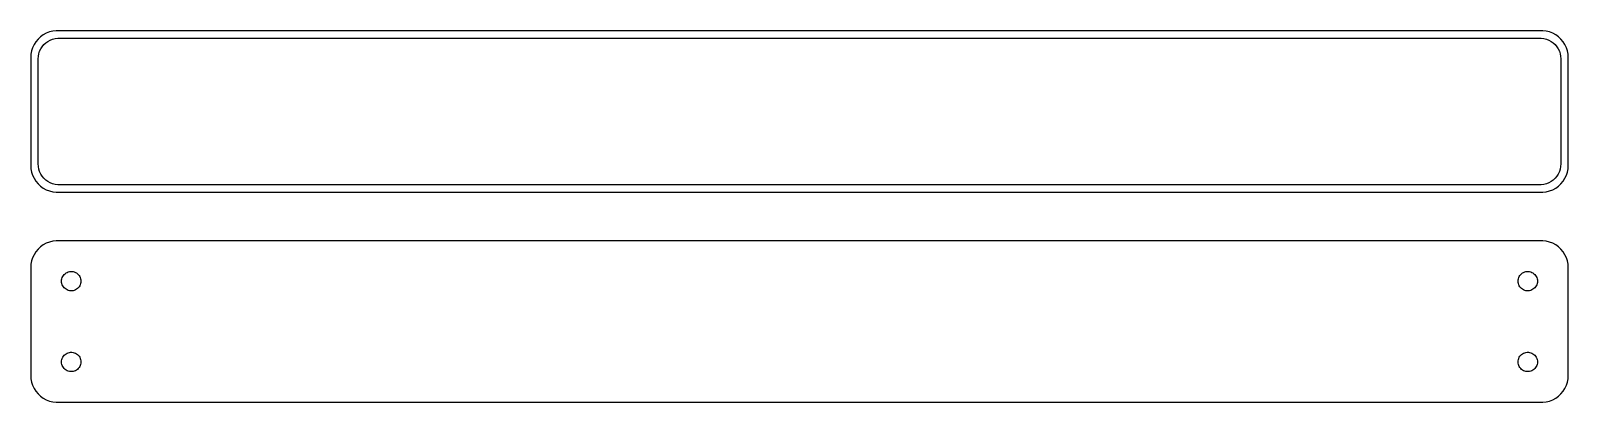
# Model space of a CAD drawing. Header units: metres. Extents: x -142 to 142, y 24 to 93.
import ezdxf

# ---------------------------------------------------------------- set-up
doc = ezdxf.new("R2010")
doc.units = ezdxf.units.M

msp = doc.modelspace()

# ---------------------------------------------------------------- linework, layer by layer
for p, q in [((-141.145, 91.4227), (-141.545, 90.9389)), ((-140.687, 91.8526), (-141.145, 91.4227)), ((-140.179, 92.2216), (-140.687, 91.8526)), ((-139.629, 92.5241), (-140.179, 92.2216)), ((-139.045, 92.7553), (-139.629, 92.5241)), ((-139.323, 91.0171), (-138.898, 91.2512)), ((-138.437, 92.9114), (-139.045, 92.7553)), ((-138.898, 91.2512), (-138.446, 91.4301)), ((-138.446, 91.4301), (-137.975, 91.5509)), ((-137.814, 92.9901), (-138.437, 92.9114)), ((-137.975, 91.5509), (-137.493, 91.6118)), ((137.814, 92.9901), (-137.814, 92.9901)), ((-137.493, 91.6118), (137.493, 91.6118)), ((137.493, 91.6118), (137.975, 91.5509)), ((138.437, 92.9114), (137.814, 92.9901)), ((137.975, 91.5509), (138.446, 91.4301)), ((139.045, 92.7553), (138.437, 92.9114)), ((138.446, 91.4301), (138.898, 91.2512)), ((138.898, 91.2512), (139.323, 91.0171)), ((139.629, 92.5241), (139.045, 92.7553)), ((140.179, 92.2216), (139.629, 92.5241)), ((140.687, 91.8526), (140.179, 92.2216)), ((141.145, 91.4227), (140.687, 91.8526)), ((141.545, 90.9389), (141.145, 91.4227)), ((-142.461, 88.6267), (-142.5, 88)), ((-142.343, 89.2434), (-142.461, 88.6267)), ((-142.149, 89.8406), (-142.343, 89.2434)), ((-141.882, 90.4088), (-142.149, 89.8406)), ((-141.545, 90.9389), (-141.882, 90.4088)), ((-141.089, 88.235), (-140.998, 88.7123)), ((-140.998, 88.7123), (-140.848, 89.1744)), ((-140.848, 89.1744), (-140.641, 89.6141)), ((-140.641, 89.6141), (-140.38, 90.0244)), ((-140.38, 90.0244), (-140.071, 90.3988)), ((-140.071, 90.3988), (-139.716, 90.7315)), ((-139.716, 90.7315), (-139.323, 91.0171)), ((139.323, 91.0171), (139.716, 90.7315)), ((139.716, 90.7315), (140.071, 90.3988)), ((140.071, 90.3988), (140.38, 90.0244)), ((140.38, 90.0244), (140.641, 89.6141)), ((140.641, 89.6141), (140.848, 89.1744)), ((140.848, 89.1744), (140.998, 88.7123)), ((140.998, 88.7123), (141.089, 88.235)), ((141.882, 90.4088), (141.545, 90.9389)), ((142.149, 89.8406), (141.882, 90.4088)), ((142.343, 89.2434), (142.149, 89.8406)), ((142.461, 88.6267), (142.343, 89.2434)), ((142.5, 88), (142.461, 88.6267)), ((-142.5, 88), (-142.5, 68)), ((-141.119, 87.75), (-141.089, 88.235)), ((-141.119, 68.25), (-141.119, 87.75)), ((141.089, 88.235), (141.119, 87.75)), ((141.119, 87.75), (141.119, 68.25)), ((142.5, 68), (142.5, 88)), ((-142.5, 68), (-142.461, 67.3733)), ((-142.461, 67.3733), (-142.343, 66.7566)), ((-142.343, 66.7566), (-142.149, 66.1594)), ((-142.149, 66.1594), (-141.882, 65.5912)), ((-141.882, 65.5912), (-141.545, 65.0611)), ((-141.089, 67.765), (-141.119, 68.25)), ((-140.998, 67.2877), (-141.089, 67.765)), ((-140.848, 66.8256), (-140.998, 67.2877)), ((-140.641, 66.3859), (-140.848, 66.8256)), ((-140.38, 65.9756), (-140.641, 66.3859)), ((-140.071, 65.6012), (-140.38, 65.9756)), ((-139.716, 65.2685), (-140.071, 65.6012)), ((140.071, 65.6012), (139.716, 65.2685)), ((140.38, 65.9756), (140.071, 65.6012)), ((140.641, 66.3859), (140.38, 65.9756)), ((140.848, 66.8256), (140.641, 66.3859)), ((140.998, 67.2877), (140.848, 66.8256)), ((141.089, 67.765), (140.998, 67.2877)), ((141.119, 68.25), (141.089, 67.765)), ((141.545, 65.0611), (141.882, 65.5912)), ((141.882, 65.5912), (142.149, 66.1594)), ((142.149, 66.1594), (142.343, 66.7566)), ((142.343, 66.7566), (142.461, 67.3733)), ((142.461, 67.3733), (142.5, 68)), ((-141.545, 65.0611), (-141.145, 64.5773)), ((-141.145, 64.5773), (-140.687, 64.1474)), ((-140.687, 64.1474), (-140.179, 63.7784)), ((-140.179, 63.7784), (-139.629, 63.4759)), ((-139.323, 64.9829), (-139.716, 65.2685)), ((-139.629, 63.4759), (-139.045, 63.2447)), ((-138.898, 64.7488), (-139.323, 64.9829)), ((-139.045, 63.2447), (-138.437, 63.0886)), ((-138.446, 64.5699), (-138.898, 64.7488)), ((-137.975, 64.4491), (-138.446, 64.5699)), ((-138.437, 63.0886), (-137.814, 63.0099)), ((-137.493, 64.3882), (-137.975, 64.4491)), ((-137.814, 63.0099), (137.814, 63.0099)), ((137.493, 64.3882), (-137.493, 64.3882)), ((137.975, 64.4491), (137.493, 64.3882)), ((137.814, 63.0099), (138.437, 63.0886)), ((138.446, 64.5699), (137.975, 64.4491)), ((138.437, 63.0886), (139.045, 63.2447)), ((138.898, 64.7488), (138.446, 64.5699)), ((139.323, 64.9829), (138.898, 64.7488)), ((139.045, 63.2447), (139.629, 63.4759)), ((139.716, 65.2685), (139.323, 64.9829)), ((139.629, 63.4759), (140.179, 63.7784)), ((140.179, 63.7784), (140.687, 64.1474)), ((140.687, 64.1474), (141.145, 64.5773)), ((141.145, 64.5773), (141.545, 65.0611)), ((-141.882, 51.4088), (-142.149, 50.8406)), ((-141.545, 51.9389), (-141.882, 51.4088)), ((-141.145, 52.4227), (-141.545, 51.9389)), ((-140.687, 52.8526), (-141.145, 52.4227)), ((-140.179, 53.2216), (-140.687, 52.8526)), ((-139.629, 53.5241), (-140.179, 53.2216)), ((-139.045, 53.7553), (-139.629, 53.5241)), ((-138.437, 53.9114), (-139.045, 53.7553)), ((-137.814, 53.9901), (-138.437, 53.9114)), ((137.814, 53.9901), (-137.814, 53.9901)), ((138.437, 53.9114), (137.814, 53.9901)), ((139.045, 53.7553), (138.437, 53.9114)), ((139.629, 53.5241), (139.045, 53.7553)), ((140.179, 53.2216), (139.629, 53.5241)), ((140.687, 52.8526), (140.179, 53.2216)), ((141.145, 52.4227), (140.687, 52.8526)), ((141.545, 51.9389), (141.145, 52.4227)), ((141.882, 51.4088), (141.545, 51.9389)), ((142.149, 50.8406), (141.882, 51.4088)), ((-142.461, 49.6267), (-142.5, 49)), ((-142.5, 49), (-142.5, 29)), ((-142.343, 50.2434), (-142.461, 49.6267)), ((-142.149, 50.8406), (-142.343, 50.2434)), ((142.343, 50.2434), (142.149, 50.8406)), ((142.461, 49.6267), (142.343, 50.2434)), ((142.5, 49), (142.461, 49.6267)), ((142.5, 29), (142.5, 49)), ((-136.8, 46.5), (-136.786, 46.7256)), ((-136.786, 46.2744), (-136.8, 46.5)), ((-136.786, 46.7256), (-136.743, 46.9476)), ((-136.743, 46.0524), (-136.786, 46.2744)), ((-136.743, 46.9476), (-136.674, 47.1626)), ((-136.674, 45.8374), (-136.743, 46.0524)), ((-136.674, 47.1626), (-136.577, 47.3671)), ((-136.577, 45.6328), (-136.674, 45.8374)), ((-136.577, 47.3671), (-136.456, 47.558)), ((-136.456, 45.442), (-136.577, 45.6328)), ((-136.456, 47.558), (-136.312, 47.7322)), ((-136.312, 47.7322), (-136.147, 47.8869)), ((-136.147, 47.8869), (-135.964, 48.0198)), ((-135.964, 48.0198), (-135.766, 48.1287)), ((-135.766, 48.1287), (-135.556, 48.2119)), ((-135.556, 48.2119), (-135.337, 48.2681)), ((-135.337, 48.2681), (-135.113, 48.2964)), ((-135.113, 48.2964), (-134.887, 48.2964)), ((-134.887, 48.2964), (-134.663, 48.2681)), ((-134.663, 48.2681), (-134.444, 48.2119)), ((-134.444, 48.2119), (-134.234, 48.1287)), ((-134.234, 48.1287), (-134.036, 48.0198)), ((-134.036, 48.0198), (-133.853, 47.8869)), ((-133.853, 47.8869), (-133.688, 47.7322)), ((-133.688, 47.7322), (-133.544, 47.558)), ((-133.544, 47.558), (-133.423, 47.3671)), ((-133.423, 45.6328), (-133.544, 45.442)), ((-133.423, 47.3671), (-133.326, 47.1626)), ((-133.326, 45.8374), (-133.423, 45.6328)), ((-133.326, 47.1626), (-133.257, 46.9476)), ((-133.257, 46.0524), (-133.326, 45.8374)), ((-133.257, 46.9476), (-133.214, 46.7256)), ((-133.214, 46.2744), (-133.257, 46.0524)), ((-133.214, 46.7256), (-133.2, 46.5)), ((-133.2, 46.5), (-133.214, 46.2744)), ((133.2, 46.5), (133.214, 46.7256)), ((133.214, 46.2744), (133.2, 46.5)), ((133.214, 46.7256), (133.257, 46.9476)), ((133.257, 46.0524), (133.214, 46.2744)), ((133.257, 46.9476), (133.326, 47.1626)), ((133.326, 45.8374), (133.257, 46.0524)), ((133.326, 47.1626), (133.423, 47.3671)), ((133.423, 45.6328), (133.326, 45.8374)), ((133.423, 47.3671), (133.544, 47.558)), ((133.544, 45.442), (133.423, 45.6328)), ((133.544, 47.558), (133.688, 47.7322)), ((133.688, 47.7322), (133.853, 47.8869)), ((133.853, 47.8869), (134.036, 48.0198)), ((134.036, 48.0198), (134.234, 48.1287)), ((134.234, 48.1287), (134.444, 48.2119)), ((134.444, 48.2119), (134.663, 48.2681)), ((134.663, 48.2681), (134.887, 48.2964)), ((134.887, 48.2964), (135.113, 48.2964)), ((135.113, 48.2964), (135.337, 48.2681)), ((135.337, 48.2681), (135.556, 48.2119)), ((135.556, 48.2119), (135.766, 48.1287)), ((135.766, 48.1287), (135.964, 48.0198)), ((135.964, 48.0198), (136.147, 47.8869)), ((136.147, 47.8869), (136.312, 47.7322)), ((136.312, 47.7322), (136.456, 47.558)), ((136.456, 47.558), (136.577, 47.3671)), ((136.577, 45.6328), (136.456, 45.442)), ((136.577, 47.3671), (136.674, 47.1626)), ((136.674, 45.8374), (136.577, 45.6328)), ((136.674, 47.1626), (136.743, 46.9476)), ((136.743, 46.0524), (136.674, 45.8374)), ((136.743, 46.9476), (136.786, 46.7256)), ((136.786, 46.2744), (136.743, 46.0524)), ((136.786, 46.7256), (136.8, 46.5)), ((136.8, 46.5), (136.786, 46.2744)), ((-136.312, 45.2678), (-136.456, 45.442)), ((-136.147, 45.1131), (-136.312, 45.2678)), ((-135.964, 44.9802), (-136.147, 45.1131)), ((-135.766, 44.8713), (-135.964, 44.9802)), ((-135.556, 44.7881), (-135.766, 44.8713)), ((-135.337, 44.7319), (-135.556, 44.7881)), ((-135.113, 44.7036), (-135.337, 44.7319)), ((-134.887, 44.7036), (-135.113, 44.7036)), ((-134.663, 44.7319), (-134.887, 44.7036)), ((-134.444, 44.7881), (-134.663, 44.7319)), ((-134.234, 44.8713), (-134.444, 44.7881)), ((-134.036, 44.9802), (-134.234, 44.8713)), ((-133.853, 45.1131), (-134.036, 44.9802)), ((-133.688, 45.2678), (-133.853, 45.1131)), ((-133.544, 45.442), (-133.688, 45.2678)), ((133.688, 45.2678), (133.544, 45.442)), ((133.853, 45.1131), (133.688, 45.2678)), ((134.036, 44.9802), (133.853, 45.1131)), ((134.234, 44.8713), (134.036, 44.9802)), ((134.444, 44.7881), (134.234, 44.8713)), ((134.663, 44.7319), (134.444, 44.7881)), ((134.887, 44.7036), (134.663, 44.7319)), ((135.113, 44.7036), (134.887, 44.7036)), ((135.337, 44.7319), (135.113, 44.7036)), ((135.556, 44.7881), (135.337, 44.7319)), ((135.766, 44.8713), (135.556, 44.7881)), ((135.964, 44.9802), (135.766, 44.8713)), ((136.147, 45.1131), (135.964, 44.9802)), ((136.312, 45.2678), (136.147, 45.1131)), ((136.456, 45.442), (136.312, 45.2678)), ((-136.8, 31.5), (-136.786, 31.7256)), ((-136.786, 31.2744), (-136.8, 31.5)), ((-136.786, 31.7256), (-136.743, 31.9476)), ((-136.743, 31.9476), (-136.674, 32.1626)), ((-136.674, 32.1626), (-136.577, 32.3672)), ((-136.577, 32.3672), (-136.456, 32.558)), ((-136.456, 32.558), (-136.312, 32.7322)), ((-136.312, 32.7322), (-136.147, 32.8869)), ((-136.147, 32.8869), (-135.964, 33.0198)), ((-135.964, 33.0198), (-135.766, 33.1287)), ((-135.766, 33.1287), (-135.556, 33.2119)), ((-135.556, 33.2119), (-135.337, 33.2681)), ((-135.337, 33.2681), (-135.113, 33.2964)), ((-135.113, 33.2964), (-134.887, 33.2964)), ((-134.887, 33.2964), (-134.663, 33.2681)), ((-134.663, 33.2681), (-134.444, 33.2119)), ((-134.444, 33.2119), (-134.234, 33.1287)), ((-134.234, 33.1287), (-134.036, 33.0198)), ((-134.036, 33.0198), (-133.853, 32.8869)), ((-133.853, 32.8869), (-133.688, 32.7322)), ((-133.688, 32.7322), (-133.544, 32.558)), ((-133.544, 32.558), (-133.423, 32.3672)), ((-133.423, 32.3672), (-133.326, 32.1626)), ((-133.326, 32.1626), (-133.257, 31.9476)), ((-133.257, 31.9476), (-133.214, 31.7256)), ((-133.214, 31.7256), (-133.2, 31.5)), ((-133.2, 31.5), (-133.214, 31.2744)), ((133.2, 31.5), (133.214, 31.7256)), ((133.214, 31.2744), (133.2, 31.5)), ((133.214, 31.7256), (133.257, 31.9476)), ((133.257, 31.9476), (133.326, 32.1626)), ((133.326, 32.1626), (133.423, 32.3672)), ((133.423, 32.3672), (133.544, 32.558)), ((133.544, 32.558), (133.688, 32.7322)), ((133.688, 32.7322), (133.853, 32.8869)), ((133.853, 32.8869), (134.036, 33.0198)), ((134.036, 33.0198), (134.234, 33.1287)), ((134.234, 33.1287), (134.444, 33.2119)), ((134.444, 33.2119), (134.663, 33.2681)), ((134.663, 33.2681), (134.887, 33.2964)), ((134.887, 33.2964), (135.113, 33.2964)), ((135.113, 33.2964), (135.337, 33.2681)), ((135.337, 33.2681), (135.556, 33.2119)), ((135.556, 33.2119), (135.766, 33.1287)), ((135.766, 33.1287), (135.964, 33.0198)), ((135.964, 33.0198), (136.147, 32.8869)), ((136.147, 32.8869), (136.312, 32.7322)), ((136.312, 32.7322), (136.456, 32.558)), ((136.456, 32.558), (136.577, 32.3672)), ((136.577, 32.3672), (136.674, 32.1626)), ((136.674, 32.1626), (136.743, 31.9476)), ((136.743, 31.9476), (136.786, 31.7256)), ((136.786, 31.7256), (136.8, 31.5)), ((136.8, 31.5), (136.786, 31.2744)), ((-142.5, 29), (-142.461, 28.3733)), ((-136.743, 31.0524), (-136.786, 31.2744)), ((-136.674, 30.8374), (-136.743, 31.0524)), ((-136.577, 30.6329), (-136.674, 30.8374)), ((-136.456, 30.442), (-136.577, 30.6329)), ((-136.312, 30.2678), (-136.456, 30.442)), ((-136.147, 30.1131), (-136.312, 30.2678)), ((-135.964, 29.9802), (-136.147, 30.1131)), ((-135.766, 29.8713), (-135.964, 29.9802)), ((-135.556, 29.7881), (-135.766, 29.8713)), ((-135.337, 29.7319), (-135.556, 29.7881)), ((-135.113, 29.7036), (-135.337, 29.7319)), ((-134.887, 29.7036), (-135.113, 29.7036)), ((-134.663, 29.7319), (-134.887, 29.7036)), ((-134.444, 29.7881), (-134.663, 29.7319)), ((-134.234, 29.8713), (-134.444, 29.7881)), ((-134.036, 29.9802), (-134.234, 29.8713)), ((-133.853, 30.1131), (-134.036, 29.9802)), ((-133.688, 30.2678), (-133.853, 30.1131)), ((-133.544, 30.442), (-133.688, 30.2678)), ((-133.423, 30.6329), (-133.544, 30.442)), ((-133.326, 30.8374), (-133.423, 30.6329)), ((-133.257, 31.0524), (-133.326, 30.8374)), ((-133.214, 31.2744), (-133.257, 31.0524)), ((133.257, 31.0524), (133.214, 31.2744)), ((133.326, 30.8374), (133.257, 31.0524)), ((133.423, 30.6329), (133.326, 30.8374)), ((133.544, 30.442), (133.423, 30.6329)), ((133.688, 30.2678), (133.544, 30.442)), ((133.853, 30.1131), (133.688, 30.2678)), ((134.036, 29.9802), (133.853, 30.1131)), ((134.234, 29.8713), (134.036, 29.9802)), ((134.444, 29.7881), (134.234, 29.8713)), ((134.663, 29.7319), (134.444, 29.7881)), ((134.887, 29.7036), (134.663, 29.7319)), ((135.113, 29.7036), (134.887, 29.7036)), ((135.337, 29.7319), (135.113, 29.7036)), ((135.556, 29.7881), (135.337, 29.7319)), ((135.766, 29.8713), (135.556, 29.7881)), ((135.964, 29.9802), (135.766, 29.8713)), ((136.147, 30.1131), (135.964, 29.9802)), ((136.312, 30.2678), (136.147, 30.1131)), ((136.456, 30.442), (136.312, 30.2678)), ((136.577, 30.6329), (136.456, 30.442)), ((136.674, 30.8374), (136.577, 30.6329)), ((136.743, 31.0524), (136.674, 30.8374)), ((136.786, 31.2744), (136.743, 31.0524)), ((142.461, 28.3733), (142.5, 29)), ((-142.461, 28.3733), (-142.343, 27.7566)), ((-142.343, 27.7566), (-142.149, 27.1594)), ((-142.149, 27.1594), (-141.882, 26.5912)), ((-141.882, 26.5912), (-141.545, 26.0611)), ((-141.545, 26.0611), (-141.145, 25.5773)), ((141.145, 25.5773), (141.545, 26.0611)), ((141.545, 26.0611), (141.882, 26.5912)), ((141.882, 26.5912), (142.149, 27.1594)), ((142.149, 27.1594), (142.343, 27.7566)), ((142.343, 27.7566), (142.461, 28.3733)), ((-141.145, 25.5773), (-140.687, 25.1474)), ((-140.687, 25.1474), (-140.179, 24.7784)), ((-140.179, 24.7784), (-139.629, 24.4759)), ((-139.629, 24.4759), (-139.045, 24.2447)), ((-139.045, 24.2447), (-138.437, 24.0886)), ((-138.437, 24.0886), (-137.814, 24.0099)), ((-137.814, 24.0099), (137.814, 24.0099)), ((137.814, 24.0099), (138.437, 24.0886)), ((138.437, 24.0886), (139.045, 24.2447)), ((139.045, 24.2447), (139.629, 24.4759)), ((139.629, 24.4759), (140.179, 24.7784)), ((140.179, 24.7784), (140.687, 25.1474)), ((140.687, 25.1474), (141.145, 25.5773))]:
    msp.add_line(p, q)

doc.saveas('drawing.dxf')
